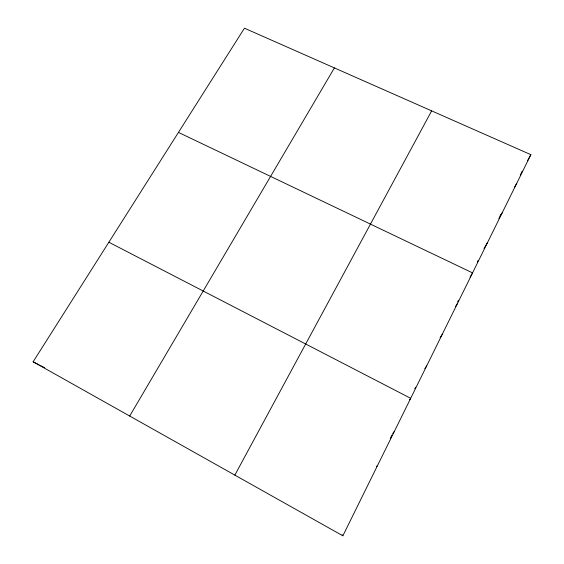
<?xml version="1.0" encoding="UTF-8"?>
<svg xmlns="http://www.w3.org/2000/svg" width="564" height="564" viewBox="0 0 564 564"><rect width="100%" height="100%" fill="white"/><g stroke="black" fill="none" stroke-linecap="round" stroke-linejoin="round"><path stroke-width="0.85" d="M390.394 438.235L391.952 435.084M414.822 388.737L415.583 387.193M457.7 301.86L458.469 300.302M477.412 261.907L478.187 260.335M499.986 216.167L500.754 214.623M520.276 175.052L522.201 171.16M342.863 535.8L530.872 154.677L244.459 28.2L33.128 361.785L342.863 535.8L342.108 534.679M234.843 475.114L431.657 110.861M527.643 160.437L530.872 154.677M514.685 186.945L516.772 183.258M498.893 218.508L502.362 212.473M484.018 248.527L487.627 242.344M129.692 416.042L334.389 67.913M470.08 277.051L472.561 272.884L178.45 132.399M455.472 306.703L457.608 303.199M440.096 337.716L442.317 334.191M424.819 368.708L426.68 365.888M409.704 399.707L410.691 398.311L108.866 242.231M392.727 433.504L394.321 431.481M376.371 466.647L377.57 465.441M33.128 361.785L39.205 364.936M40.735 365.726L44.57 367.707"/></g></svg>
